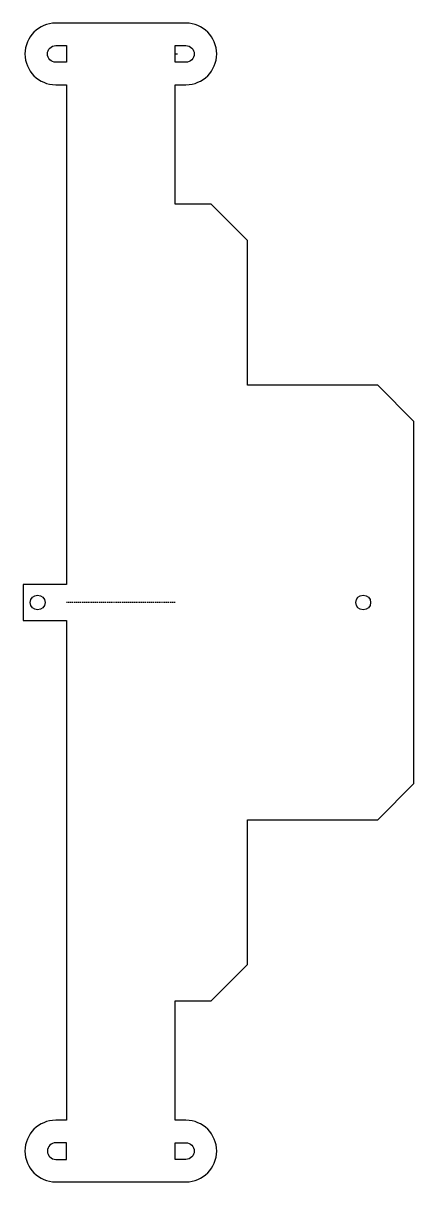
# Model space of a CAD drawing. Header units: millimetres. Extents: x -14 to 40, y -80 to 80.
import ezdxf

# ---------------------------------------------------------------- set-up
doc = ezdxf.new("R2010")
doc.units = ezdxf.units.MM
doc.linetypes.add('DASHED', pattern=[0.2067, 0.1654, -0.0413])

msp = doc.modelspace()

# ---------------------------------------------------------------- linework, layer by layer
msp.add_line((7.5, 75.75), (7.85, 75.75))
at = {"color": 190, "linetype": 'DASHED', "lineweight": 25, "true_color": 0x8018ff}
msp.add_line((7.5, 0), (-7.5, 0), dxfattribs=at)
for points in [[(7.5, 80), (-7.5, 80), (-9, 80, 1), (-9, 71.5), (-7.5, 71.5), (-7.5, 2.5), (-13.5, 2.5), (-13.5, -2.5), (-7.5, -2.5), (-7.5, -71.5), (-9, -71.5, 1), (-9, -80), (-7.5, -80), (7.5, -80), (9, -80, 1), (9, -71.5), (7.5, -71.5), (7.5, -55), (12.5, -55), (17.5, -50), (17.5, -30), (35.5, -30), (40.5, -25), (40.5, 0), (40.5, 25), (35.5, 30), (17.5, 30), (17.5, 50), (12.5, 55), (7.5, 55), (7.5, 71.5), (9, 71.5, 1), (9, 80)], [(-7.5, 74.6), (-9, 74.6, -1), (-9, 76.9), (-7.5, 76.9)], [(-9, -76.9), (-7.5, -76.9), (-7.5, -74.6), (-9, -74.6, 1)], [(7.5, -74.6), (9, -74.6, -1), (9, -76.9), (7.5, -76.9)]]:
    msp.add_lwpolyline(points, format="xyb", close=True)
msp.add_lwpolyline([(7.5, 74.6), (7.5, 76.9), (9, 76.9, -1), (9, 74.6), (7.5, 74.6), (7.5, 76.9)], format="xyb")
for centre in [(-11.5, 0), (33.5, 0)]:
    msp.add_circle(centre, 1.02)

doc.saveas('drawing.dxf')
